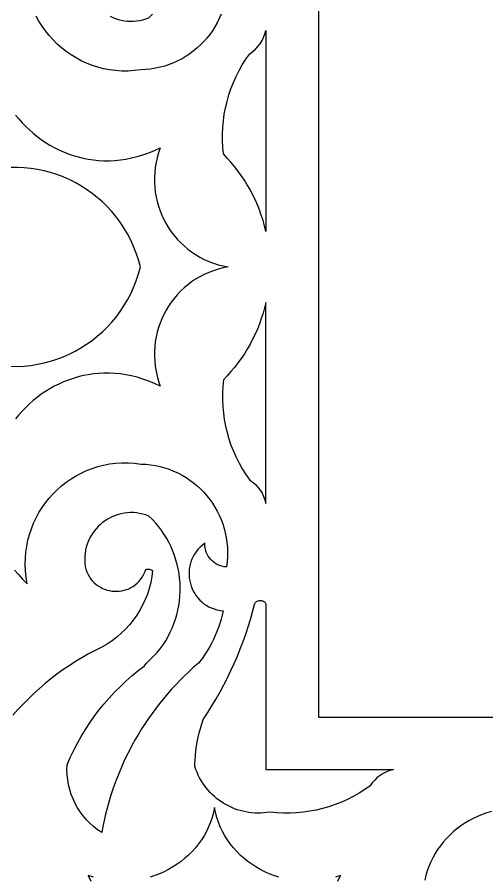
# Model space of a CAD drawing. Extents: x -350 to 350, y -250 to 250.
# Drawn here: x -229 to -193.1, y -118.1 to -52.6 of the extents above; entities that cross this region are included whole.
import ezdxf

# ---------------------------------------------------------------- set-up
doc = ezdxf.new("R2010")
doc.units = 0
doc.layers.add('BITMAP_LAYER', color=18, linetype='CONTINUOUS')
doc.layers.add('LAYER_2', color=174, linetype='CONTINUOUS')

msp = doc.modelspace()

# ---------------------------------------------------------------- linework, layer by layer
at = {"layer": 'BITMAP_LAYER'}
for points in [[(-213.446, -52.368), (-213.588, -52.695), (-213.747, -53.012), (-213.921, -53.32), (-214.111, -53.618), (-214.315, -53.905), (-214.534, -54.182), (-214.767, -54.446), (-215.013, -54.699), (-215.271, -54.938), (-215.543, -55.164), (-215.825, -55.376), (-216.12, -55.573), (-216.425, -55.754), (-216.74, -55.92), (-217.065, -56.069), (-217.4, -56.202), (-217.743, -56.316), (-218.095, -56.412), (-218.455, -56.49), (-218.822, -56.547), (-219.196, -56.585), (-219.576, -56.602), (-220.066, -56.665), (-220.551, -56.695), (-221.029, -56.695), (-221.5, -56.665), (-221.963, -56.607), (-222.417, -56.52), (-222.861, -56.407), (-223.294, -56.268), (-223.716, -56.103), (-224.126, -55.914), (-224.522, -55.702), (-224.904, -55.467), (-225.272, -55.211), (-225.623, -54.935), (-225.958, -54.638), (-226.275, -54.323), (-226.573, -53.99), (-226.852, -53.64), (-227.111, -53.274), (-227.349, -52.893), (-227.565, -52.498)], [(-221.918, -52.503), (-221.714, -52.601), (-221.503, -52.686), (-221.287, -52.758), (-221.066, -52.815), (-220.84, -52.859), (-220.611, -52.887), (-220.378, -52.9), (-220.143, -52.896), (-219.906, -52.877), (-219.667, -52.841), (-219.428, -52.787), (-219.188, -52.716), (-218.949, -52.626), (-218.684, -52.363)], [(-229.141, -60.054), (-228.893, -60.354), (-228.634, -60.643), (-228.363, -60.922), (-228.082, -61.19), (-227.79, -61.446), (-227.488, -61.69), (-227.176, -61.921), (-226.855, -62.139), (-226.524, -62.343), (-226.185, -62.533), (-225.837, -62.709), (-225.481, -62.869), (-225.118, -63.013), (-224.747, -63.141), (-224.369, -63.252), (-223.985, -63.346), (-223.594, -63.422), (-223.197, -63.479), (-222.794, -63.518), (-222.386, -63.537), (-221.973, -63.537), (-221.555, -63.516), (-221.134, -63.474), (-220.708, -63.411), (-220.278, -63.326), (-219.846, -63.218), (-219.41, -63.088), (-218.972, -62.934), (-218.531, -62.756), (-218.089, -62.554), (-218.22, -62.93), (-218.327, -63.308), (-218.412, -63.687), (-218.474, -64.066), (-218.515, -64.444), (-218.534, -64.821), (-218.532, -65.196), (-218.509, -65.567), (-218.466, -65.935), (-218.404, -66.299), (-218.322, -66.657), (-218.221, -67.01), (-218.102, -67.355), (-217.965, -67.693), (-217.81, -68.023), (-217.638, -68.344), (-217.449, -68.655), (-217.244, -68.956), (-217.023, -69.246), (-216.786, -69.523), (-216.535, -69.788), (-216.269, -70.039), (-215.988, -70.276), (-215.694, -70.498), (-215.387, -70.704), (-215.067, -70.894), (-214.734, -71.066), (-214.39, -71.221), (-214.033, -71.356), (-213.666, -71.472), (-213.288, -71.568), (-212.9, -71.643), (-213.288, -71.717), (-213.666, -71.813), (-214.033, -71.929), (-214.39, -72.065), (-214.734, -72.219), (-215.067, -72.391), (-215.387, -72.581), (-215.694, -72.787), (-215.988, -73.009), (-216.269, -73.246), (-216.535, -73.497), (-216.786, -73.762), (-217.023, -74.04), (-217.244, -74.329), (-217.449, -74.63), (-217.638, -74.941), (-217.81, -75.262), (-217.965, -75.592), (-218.102, -75.93), (-218.221, -76.276), (-218.322, -76.628), (-218.404, -76.986), (-218.466, -77.35), (-218.509, -77.718), (-218.532, -78.09), (-218.534, -78.464), (-218.515, -78.841), (-218.474, -79.219), (-218.412, -79.598), (-218.327, -79.977), (-218.22, -80.355), (-218.089, -80.732), (-218.531, -80.529), (-218.972, -80.351), (-219.41, -80.198), (-219.846, -80.067), (-220.278, -79.959), (-220.708, -79.874), (-221.134, -79.811), (-221.555, -79.769), (-221.973, -79.749), (-222.386, -79.748), (-222.794, -79.767), (-223.197, -79.806), (-223.594, -79.864), (-223.985, -79.94), (-224.369, -80.033), (-224.747, -80.145), (-225.118, -80.272), (-225.481, -80.417), (-225.837, -80.577), (-226.185, -80.752), (-226.524, -80.942), (-226.855, -81.146), (-227.176, -81.364), (-227.488, -81.595), (-227.79, -81.839), (-228.082, -82.095), (-228.363, -82.363), (-228.634, -82.642), (-228.893, -82.932), (-229.141, -83.232)], [(-229.521, -79.226), (-229, -79.229), (-228.483, -79.205), (-227.97, -79.153), (-227.463, -79.074), (-226.962, -78.97), (-226.468, -78.839), (-225.983, -78.684), (-225.507, -78.504), (-225.041, -78.3), (-224.586, -78.072), (-224.143, -77.822), (-223.713, -77.548), (-223.297, -77.253), (-222.896, -76.936), (-222.511, -76.598), (-222.143, -76.24), (-221.793, -75.862), (-221.461, -75.464), (-221.149, -75.047), (-220.858, -74.612), (-220.589, -74.159), (-220.342, -73.688), (-220.119, -73.201), (-219.92, -72.697), (-219.747, -72.178), (-219.6, -71.643), (-219.747, -71.108), (-219.92, -70.588), (-220.119, -70.084), (-220.342, -69.597), (-220.589, -69.126), (-220.858, -68.673), (-221.149, -68.238), (-221.461, -67.821), (-221.793, -67.424), (-222.143, -67.045), (-222.511, -66.687), (-222.896, -66.349), (-223.297, -66.032), (-223.713, -65.737), (-224.143, -65.464), (-224.586, -65.213), (-225.041, -64.985), (-225.507, -64.781), (-225.983, -64.601), (-226.468, -64.446), (-226.962, -64.316), (-227.463, -64.211), (-227.97, -64.132), (-228.483, -64.081), (-229, -64.056), (-229.521, -64.059)], [(-229.225, -94.77), (-228.922, -95.124), (-228.596, -95.472), (-228.247, -95.813), (-228.329, -95.321), (-228.38, -94.834), (-228.4, -94.352), (-228.391, -93.876), (-228.353, -93.407), (-228.286, -92.945), (-228.193, -92.493), (-228.073, -92.05), (-227.928, -91.617), (-227.759, -91.196), (-227.565, -90.788), (-227.349, -90.392), (-227.111, -90.011), (-226.852, -89.645), (-226.573, -89.295), (-226.275, -88.962), (-225.958, -88.647), (-225.623, -88.351), (-225.272, -88.074), (-224.904, -87.818), (-224.522, -87.583), (-224.126, -87.371), (-223.716, -87.182), (-223.294, -87.018), (-222.861, -86.878), (-222.417, -86.765), (-221.963, -86.678), (-221.5, -86.62), (-221.029, -86.59), (-220.551, -86.59), (-220.066, -86.621), (-219.576, -86.683), (-219.196, -86.7), (-218.822, -86.738), (-218.455, -86.796), (-218.095, -86.873), (-217.743, -86.969), (-217.4, -87.084), (-217.065, -87.216), (-216.74, -87.365), (-216.425, -87.531), (-216.12, -87.713), (-215.825, -87.91), (-215.543, -88.121), (-215.271, -88.347), (-215.013, -88.587), (-214.767, -88.839), (-214.534, -89.103), (-214.315, -89.38), (-214.111, -89.667), (-213.921, -89.965), (-213.747, -90.273), (-213.588, -90.591), (-213.446, -90.917), (-213.321, -91.251), (-213.213, -91.593), (-213.122, -91.942), (-213.05, -92.297), (-212.997, -92.658), (-212.963, -93.025), (-212.949, -93.395), (-212.955, -93.77), (-212.981, -94.149), (-213.029, -94.53), (-213.205, -94.514), (-213.375, -94.482), (-213.539, -94.433), (-213.695, -94.368), (-213.842, -94.289), (-213.981, -94.196), (-214.109, -94.09), (-214.227, -93.973), (-214.333, -93.845), (-214.426, -93.707), (-214.506, -93.56), (-214.571, -93.404), (-214.622, -93.242), (-214.656, -93.074), (-214.674, -92.9), (-214.674, -92.722), (-214.87, -92.869), (-215.048, -93.028), (-215.208, -93.195), (-215.35, -93.371), (-215.476, -93.555), (-215.584, -93.745), (-215.675, -93.941), (-215.75, -94.141), (-215.809, -94.346), (-215.852, -94.552), (-215.879, -94.761), (-215.891, -94.971), (-215.888, -95.18), (-215.87, -95.389), (-215.837, -95.595), (-215.789, -95.798), (-215.728, -95.998), (-215.652, -96.193), (-215.563, -96.381), (-215.46, -96.564), (-215.345, -96.738), (-215.216, -96.904), (-215.075, -97.06), (-214.922, -97.206), (-214.756, -97.34), (-214.579, -97.462), (-214.39, -97.57), (-214.189, -97.664), (-213.978, -97.742), (-213.756, -97.805), (-213.523, -97.85), (-213.28, -97.877), (-213.353, -98.203), (-213.438, -98.525), (-213.533, -98.843), (-213.64, -99.157), (-213.758, -99.466), (-213.886, -99.771), (-214.026, -100.071), (-214.175, -100.365), (-214.335, -100.654), (-214.505, -100.937), (-214.685, -101.214), (-214.875, -101.485), (-215.074, -101.748), (-215.179, -101.877), (-215.54, -102.192), (-215.893, -102.514), (-216.238, -102.843), (-216.576, -103.179), (-216.906, -103.522), (-217.228, -103.871), (-217.542, -104.227), (-217.848, -104.589), (-218.145, -104.958), (-218.435, -105.332), (-218.716, -105.713), (-218.989, -106.099), (-219.253, -106.491), (-219.509, -106.888), (-219.756, -107.29), (-219.994, -107.698), (-220.224, -108.111), (-220.444, -108.528), (-220.656, -108.951), (-220.858, -109.378), (-221.052, -109.809), (-221.236, -110.245), (-221.41, -110.685), (-221.576, -111.129), (-221.732, -111.576), (-221.878, -112.028), (-222.015, -112.483), (-222.142, -112.942), (-222.259, -113.403), (-222.366, -113.869), (-222.464, -114.337), (-222.551, -114.807), (-222.872, -114.588), (-223.175, -114.35), (-223.459, -114.093), (-223.724, -113.82), (-223.97, -113.531), (-224.195, -113.227), (-224.399, -112.909), (-224.582, -112.579), (-224.742, -112.238), (-224.881, -111.887), (-224.996, -111.527), (-225.087, -111.158), (-225.154, -110.783), (-225.196, -110.403), (-225.212, -110.018), (-225.202, -109.629), (-224.959, -109.073), (-224.697, -108.526), (-224.417, -107.989), (-224.121, -107.462), (-223.807, -106.947), (-223.476, -106.442), (-223.129, -105.949), (-222.766, -105.468), (-222.388, -104.999), (-221.994, -104.543), (-221.584, -104.099), (-221.16, -103.67), (-220.721, -103.254), (-220.268, -102.853), (-219.802, -102.466), (-219.321, -102.095), (-219.126, -101.884), (-218.726, -101.471), (-218.316, -101.067), (-218.084, -100.774), (-217.869, -100.472), (-217.671, -100.162), (-217.489, -99.846), (-217.323, -99.523), (-217.174, -99.195), (-217.042, -98.862), (-216.926, -98.525), (-216.826, -98.183), (-216.742, -97.838), (-216.675, -97.491), (-216.623, -97.142), (-216.588, -96.791), (-216.57, -96.439), (-216.567, -96.088), (-216.58, -95.736), (-216.61, -95.386), (-216.655, -95.037), (-216.716, -94.69), (-216.794, -94.346), (-216.887, -94.006), (-216.996, -93.67), (-217.12, -93.338), (-217.261, -93.011), (-217.417, -92.691), (-217.589, -92.376), (-217.777, -92.069), (-217.98, -91.769), (-218.199, -91.478), (-218.434, -91.195), (-218.684, -90.922), (-218.949, -90.659), (-219.188, -90.57), (-219.428, -90.498), (-219.667, -90.445), (-219.906, -90.408), (-220.143, -90.389), (-220.378, -90.386), (-220.611, -90.399), (-220.84, -90.427), (-221.066, -90.47), (-221.287, -90.527), (-221.503, -90.599), (-221.714, -90.684), (-221.918, -90.782), (-222.115, -90.893), (-222.305, -91.016), (-222.487, -91.15), (-222.661, -91.296), (-222.825, -91.452), (-222.98, -91.618), (-223.123, -91.795), (-223.256, -91.98), (-223.378, -92.174), (-223.487, -92.377), (-223.583, -92.587), (-223.666, -92.805), (-223.735, -93.029), (-223.789, -93.26), (-223.828, -93.497), (-223.851, -93.74), (-223.857, -93.987), (-223.847, -94.239), (-223.819, -94.495), (-223.761, -94.713), (-223.687, -94.919), (-223.6, -95.111), (-223.498, -95.29), (-223.385, -95.456), (-223.26, -95.608), (-223.124, -95.747), (-222.979, -95.873), (-222.825, -95.985), (-222.664, -96.084), (-222.496, -96.169), (-222.323, -96.241), (-222.145, -96.298), (-221.963, -96.343), (-221.779, -96.373), (-221.593, -96.39), (-221.406, -96.392), (-221.22, -96.381), (-221.035, -96.356), (-220.852, -96.317), (-220.672, -96.263), (-220.497, -96.196), (-220.326, -96.115), (-220.162, -96.019), (-220.005, -95.909), (-219.856, -95.784), (-219.716, -95.646), (-219.586, -95.492), (-219.467, -95.325), (-219.36, -95.143), (-219.267, -94.946), (-219.187, -94.735), (-219.121, -94.715), (-219.054, -94.705), (-218.986, -94.702), (-218.919, -94.708), (-218.854, -94.723), (-218.79, -94.745), (-218.729, -94.776), (-218.672, -94.814), (-218.732, -95.275), (-218.819, -95.729), (-218.934, -96.173), (-219.075, -96.607), (-219.241, -97.03), (-219.432, -97.441), (-219.648, -97.839), (-219.886, -98.223), (-220.148, -98.591), (-220.431, -98.943), (-220.736, -99.277), (-221.061, -99.593), (-221.406, -99.889), (-221.77, -100.164), (-222.152, -100.417), (-222.552, -100.648), (-223.066, -100.905), (-223.573, -101.176), (-224.072, -101.46), (-224.562, -101.758), (-225.043, -102.068), (-225.516, -102.392), (-225.98, -102.728), (-226.435, -103.077), (-226.879, -103.439), (-227.315, -103.812), (-227.74, -104.197), (-228.154, -104.594), (-228.559, -105.003), (-228.952, -105.423), (-229.334, -105.854)], [(-209.039, -118.201), (-209.405, -118.082), (-209.764, -117.944), (-210.114, -117.789), (-210.454, -117.617), (-210.784, -117.428), (-211.103, -117.223), (-211.41, -117.002), (-211.705, -116.766), (-211.985, -116.514), (-212.252, -116.248), (-212.503, -115.967), (-212.739, -115.673), (-212.957, -115.366), (-213.158, -115.046), (-213.341, -114.713), (-213.505, -114.368), (-213.649, -114.012), (-213.772, -113.645), (-213.873, -113.267), (-213.953, -112.878), (-214.032, -113.267), (-214.133, -113.645), (-214.256, -114.012), (-214.4, -114.368), (-214.564, -114.713), (-214.747, -115.046), (-214.948, -115.366), (-215.167, -115.673), (-215.402, -115.967), (-215.653, -116.248), (-215.92, -116.514), (-216.201, -116.766), (-216.495, -117.002), (-216.802, -117.223), (-217.121, -117.428), (-217.451, -117.617), (-217.791, -117.789), (-218.141, -117.944), (-218.5, -118.082), (-218.867, -118.201)], [(-192.793, -113.191), (-193.156, -113.299), (-193.51, -113.425), (-193.856, -113.567), (-194.193, -113.726), (-194.519, -113.9), (-194.835, -114.09), (-195.14, -114.294), (-195.433, -114.513), (-195.714, -114.746), (-195.982, -114.992), (-196.236, -115.25), (-196.475, -115.522), (-196.7, -115.805), (-196.909, -116.099), (-197.101, -116.404), (-197.277, -116.72), (-197.435, -117.045), (-197.576, -117.38), (-197.697, -117.723), (-197.799, -118.075), (-197.881, -118.435)], [(-223.193, -118.2), (-223.593, -118.069), (-223.378, -118.511)], [(-204.527, -118.511), (-204.313, -118.069), (-204.712, -118.2)]]:
    msp.add_lwpolyline(points, dxfattribs=at)
for points in [[(-210.024, -68.934), (-210.126, -68.517), (-210.242, -68.104), (-210.372, -67.696), (-210.517, -67.294), (-210.675, -66.897), (-210.846, -66.507), (-211.032, -66.124), (-211.23, -65.747), (-211.441, -65.378), (-211.666, -65.016), (-211.902, -64.662), (-212.152, -64.317), (-212.413, -63.98), (-212.687, -63.653), (-212.972, -63.335), (-213.269, -63.026), (-213.317, -62.517), (-213.341, -62.008), (-213.341, -61.501), (-213.317, -60.995), (-213.269, -60.492), (-213.198, -59.993), (-213.105, -59.498), (-212.988, -59.009), (-212.849, -58.525), (-212.687, -58.048), (-212.503, -57.579), (-212.298, -57.119), (-212.07, -56.668), (-211.821, -56.227), (-211.55, -55.797), (-211.259, -55.379), (-211.03, -55.216), (-210.82, -55.033), (-210.63, -54.831), (-210.461, -54.612), (-210.315, -54.377), (-210.193, -54.129), (-210.095, -53.868), (-210.023, -53.598)], [(-210.024, -74.351), (-210.126, -74.769), (-210.242, -75.182), (-210.372, -75.589), (-210.517, -75.992), (-210.675, -76.388), (-210.846, -76.778), (-211.032, -77.162), (-211.23, -77.538), (-211.441, -77.908), (-211.666, -78.269), (-211.902, -78.623), (-212.152, -78.968), (-212.413, -79.305), (-212.687, -79.632), (-212.972, -79.951), (-213.269, -80.259), (-213.317, -80.768), (-213.341, -81.277), (-213.341, -81.785), (-213.317, -82.29), (-213.269, -82.793), (-213.198, -83.292), (-213.105, -83.787), (-212.988, -84.277), (-212.849, -84.76), (-212.687, -85.237), (-212.503, -85.706), (-212.298, -86.166), (-212.07, -86.618), (-211.821, -87.059), (-211.55, -87.489), (-211.259, -87.907), (-211.03, -88.069), (-210.82, -88.252), (-210.63, -88.454), (-210.461, -88.674), (-210.315, -88.908), (-210.193, -89.157), (-210.095, -89.417), (-210.023, -89.687)], [(-209.705, -113.248), (-209.94, -113.283), (-210.175, -113.308), (-210.41, -113.321), (-210.642, -113.324), (-210.874, -113.316), (-211.103, -113.297), (-211.33, -113.269), (-211.555, -113.23), (-211.777, -113.181), (-211.996, -113.123), (-212.212, -113.056), (-212.424, -112.979), (-212.632, -112.892), (-212.836, -112.797), (-213.035, -112.693), (-213.23, -112.581), (-213.419, -112.46), (-213.603, -112.331), (-213.782, -112.194), (-213.954, -112.049), (-214.12, -111.896), (-214.28, -111.736), (-214.432, -111.568), (-214.577, -111.393), (-214.715, -111.211), (-214.845, -111.023), (-214.967, -110.828), (-215.081, -110.626), (-215.186, -110.418), (-215.282, -110.204), (-215.369, -109.984), (-215.446, -109.759), (-215.445, -109.587), (-215.433, -109.244), (-215.409, -108.9), (-215.373, -108.557), (-215.326, -108.214), (-215.268, -107.872), (-215.199, -107.53), (-215.118, -107.189), (-215.025, -106.849), (-214.921, -106.51), (-214.806, -106.173), (-214.466, -105.652), (-214.139, -105.127), (-213.824, -104.597), (-213.522, -104.064), (-213.232, -103.527), (-212.955, -102.985), (-212.691, -102.44), (-212.439, -101.892), (-212.2, -101.34), (-211.974, -100.785), (-211.761, -100.227), (-211.561, -99.666), (-211.373, -99.102), (-211.199, -98.535), (-211.038, -97.966), (-210.89, -97.394), (-210.871, -97.323), (-210.838, -97.262), (-210.793, -97.211), (-210.739, -97.17), (-210.677, -97.137), (-210.609, -97.114), (-210.537, -97.1), (-210.463, -97.095), (-210.389, -97.099), (-210.317, -97.111), (-210.248, -97.132), (-210.184, -97.161), (-210.128, -97.199), (-210.081, -97.245), (-210.045, -97.298), (-210.022, -97.359), (-210.023, -110.001), (-200.279, -110.001), (-200.549, -110.073), (-200.81, -110.171), (-201.058, -110.293), (-201.292, -110.439), (-201.512, -110.607), (-201.714, -110.797), (-201.897, -111.007), (-202.059, -111.237), (-202.477, -111.528), (-202.907, -111.799), (-203.348, -112.048), (-203.799, -112.276), (-204.259, -112.482), (-204.728, -112.666), (-205.205, -112.827), (-205.688, -112.966), (-206.178, -113.083), (-206.672, -113.177), (-207.171, -113.248), (-207.674, -113.295), (-208.18, -113.319), (-208.687, -113.319), (-209.196, -113.296)]]:
    msp.add_lwpolyline(points, close=True, dxfattribs=at)
at = {"layer": 'LAYER_2'}
msp.add_lwpolyline([(-206, 40.353), (-206, -106), (206, -106), (206, 106), (-140.353, 106)], close=True, dxfattribs=at)

doc.saveas('drawing.dxf')
